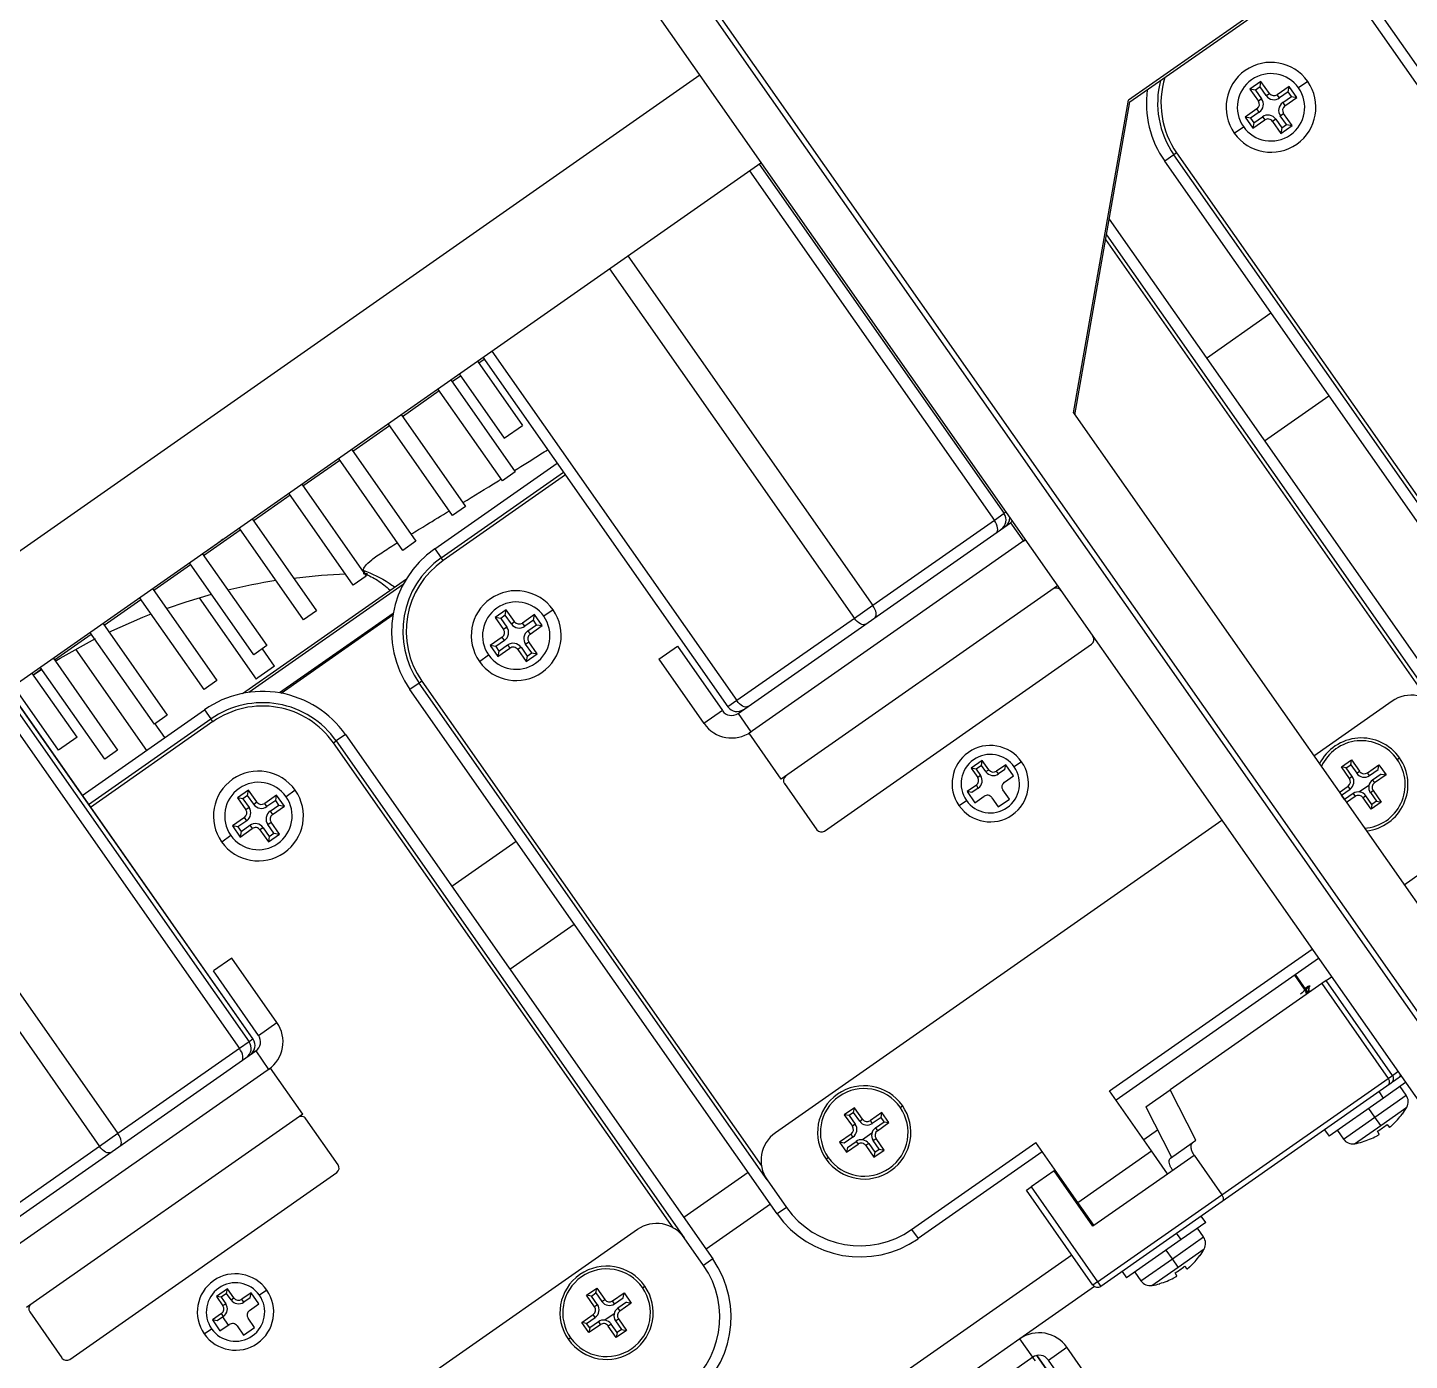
# Model space of a CAD drawing. Header units: millimetres. Extents: x 152904052 to 153933663, y 538271515 to 539240469.
# Drawn here: x 153465504 to 153465627, y 538578748.6 to 538578867.3 of the extents above; entities that cross this region are included whole.
import ezdxf

# ---------------------------------------------------------------- set-up
doc = ezdxf.new("R2010")
doc.units = ezdxf.units.MM
doc.layers.add('POWR', color=5, linetype='Continuous')

msp = doc.modelspace()

# ---------------------------------------------------------------- linework, layer by layer
at = {"layer": 'POWR', "color": 7}
for p, q in [((153465733.09, 538578952.61), (153465602.02, 538578860.84)), ((153465602.14, 538578860.67), (153465733.2, 538578952.45)), ((153465517.86, 538578935.7), (153465704.5, 538578669.15)), ((153465704.91, 538578669.44), (153465518.27, 538578935.99)), ((153465514.59, 538578933.41), (153465701.23, 538578666.86)), ((153465619.99, 538578873.18), (153465633.53, 538578853.85)), ((153465620.78, 538578873.72), (153465634.31, 538578854.39)), ((153465563.86, 538578863.05), (153465441.23, 538578777.18)), ((153465613.8, 538578862.5), (153465612.82, 538578861.81)), ((153465612.82, 538578861.81), (153465613.57, 538578860.74)), ((153465613.31, 538578861.72), (153465612.82, 538578861.81)), ((153465613.72, 538578862.01), (153465613.31, 538578861.72)), ((153465613.31, 538578861.72), (153465613.85, 538578860.94)), ((153465613.72, 538578862.01), (153465613.8, 538578862.5)), ((153465614.26, 538578861.23), (153465613.72, 538578862.01)), ((153465614.55, 538578861.43), (153465613.8, 538578862.5)), ((153465616.31, 538578862.05), (153465615.25, 538578861.31)), ((153465616.22, 538578861.56), (153465615.45, 538578861.02)), ((153465616.22, 538578861.56), (153465616.31, 538578862.05)), ((153465616.51, 538578861.16), (153465616.22, 538578861.56)), ((153465617, 538578861.07), (153465616.31, 538578862.05)), ((153465617.97, 538578862.48), (153465617.15, 538578861.91)), ((153465597.11, 538578832.98), (153465602.02, 538578860.84)), ((153465597.23, 538578832.82), (153465602.14, 538578860.67)), ((153465613.85, 538578860.94), (153465613.57, 538578860.74)), ((153465614.26, 538578861.23), (153465614.55, 538578861.43)), ((153465615.45, 538578861.02), (153465615.25, 538578861.31)), ((153465615.73, 538578860.61), (153465616.51, 538578861.16)), ((153465615.73, 538578860.61), (153465615.93, 538578860.32)), ((153465615.93, 538578860.32), (153465617, 538578861.07)), ((153465616.51, 538578861.16), (153465617, 538578861.07)), ((153465613.44, 538578860.05), (153465612.38, 538578859.3)), ((153465612.38, 538578859.3), (153465613.07, 538578858.32)), ((153465612.87, 538578859.21), (153465612.38, 538578859.3)), ((153465613.65, 538578859.76), (153465612.87, 538578859.21)), ((153465612.87, 538578859.21), (153465613.15, 538578858.81)), ((153465613.15, 538578858.81), (153465613.93, 538578859.35)), ((153465613.65, 538578859.76), (153465613.44, 538578860.05)), ((153465613.93, 538578859.35), (153465614.13, 538578859.06)), ((153465615.12, 538578859.14), (153465614.83, 538578858.94)), ((153465615.12, 538578859.14), (153465615.66, 538578858.36)), ((153465615.52, 538578859.43), (153465615.81, 538578859.63)), ((153465616.07, 538578858.65), (153465615.52, 538578859.43)), ((153465616.56, 538578858.56), (153465615.81, 538578859.63)), ((153465611.41, 538578857.89), (153465612.23, 538578858.46)), ((153465613.07, 538578858.32), (153465614.13, 538578859.06)), ((153465613.15, 538578858.81), (153465613.07, 538578858.32)), ((153465614.83, 538578858.94), (153465615.57, 538578857.87)), ((153465615.57, 538578857.87), (153465616.56, 538578858.56)), ((153465615.66, 538578858.36), (153465615.57, 538578857.87)), ((153465615.66, 538578858.36), (153465616.07, 538578858.65)), ((153465616.07, 538578858.65), (153465616.56, 538578858.56)), ((153465606.05, 538578855.96), (153465605.23, 538578855.39)), ((153465606.29, 538578856.14), (153465606.05, 538578855.96)), ((153465637.02, 538578811.73), (153465606.05, 538578855.96)), ((153465606.29, 538578856.14), (153465636.52, 538578812.97)), ((153465478.01, 538578791.34), (153465569.3, 538578855.26)), ((153465568.27, 538578854.54), (153465590.07, 538578823.41)), ((153465569.13, 538578855.14), (153465590.93, 538578824.01)), ((153465637.92, 538578808.7), (153465605.23, 538578855.39)), ((153465600.3, 538578850.23), (153465632.19, 538578804.68)), ((153465628.65, 538578807.47), (153465599.98, 538578848.42)), ((153465600.05, 538578848.84), (153465629.65, 538578806.57)), ((153465557.46, 538578846.97), (153465579.25, 538578815.84)), ((153465555.82, 538578845.82), (153465577.62, 538578814.69)), ((153465608.96, 538578837.86), (153465614.69, 538578841.88)), ((153465545.35, 538578838.49), (153465567.14, 538578807.36)), ((153465544.07, 538578837.6), (153465548.09, 538578831.86)), ((153465544.19, 538578837.43), (153465544.68, 538578837.78)), ((153465544.56, 538578837.94), (153465566.36, 538578806.81)), ((153465541.7, 538578835.93), (153465547.44, 538578827.74)), ((153465541.81, 538578835.77), (153465542.55, 538578836.29)), ((153465542.44, 538578836.45), (153465546.45, 538578830.72)), ((153465537.39, 538578832.67), (153465540.67, 538578834.97)), ((153465546.29, 538578826.94), (153465540.55, 538578835.13)), ((153465614.12, 538578830.49), (153465619.85, 538578834.5)), ((153465537.28, 538578832.84), (153465543.01, 538578824.65)), ((153465597.11, 538578832.98), (153465677.41, 538578718.3)), ((153465532.97, 538578829.58), (153465536.24, 538578831.87)), ((153465541.86, 538578823.84), (153465536.13, 538578832.03)), ((153465546.45, 538578830.72), (153465548.09, 538578831.86)), ((153465532.85, 538578829.74), (153465538.59, 538578821.55)), ((153465528.54, 538578826.48), (153465531.82, 538578828.77)), ((153465537.44, 538578820.74), (153465531.71, 538578828.94)), ((153465540.27, 538578820.89), (153465551.16, 538578828.52)), ((153465540.84, 538578820.07), (153465551.73, 538578827.7)), ((153465551.91, 538578827.46), (153465541.01, 538578819.83)), ((153465547.44, 538578827.74), (153465546.29, 538578826.94)), ((153465528.43, 538578826.64), (153465534.16, 538578818.45)), ((153465524.12, 538578823.38), (153465527.4, 538578825.68)), ((153465533.02, 538578817.65), (153465527.28, 538578825.84)), ((153465524.01, 538578823.54), (153465529.74, 538578815.35)), ((153465543.01, 538578824.65), (153465541.86, 538578823.84)), ((153465590.93, 538578824.01), (153465590.07, 538578823.41)), ((153465591.1, 538578824.14), (153465590.93, 538578824.01)), ((153465519.7, 538578820.28), (153465522.97, 538578822.58)), ((153465528.59, 538578814.55), (153465522.86, 538578822.74)), ((153465567.26, 538578806.22), (153465591.51, 538578823.2)), ((153465590.07, 538578823.41), (153465579.25, 538578815.84)), ((153465591.51, 538578823.2), (153465592.66, 538578821.56)), ((153465538.59, 538578821.55), (153465537.44, 538578820.74)), ((153465592.82, 538578821.68), (153465568.25, 538578804.47)), ((153465592.66, 538578821.56), (153465592.82, 538578821.68)), ((153465519.58, 538578820.45), (153465525.32, 538578812.26)), ((153465540.27, 538578820.89), (153465540.84, 538578820.07)), ((153465541.01, 538578819.83), (153465540.84, 538578820.07)), ((153465515.27, 538578817.19), (153465518.55, 538578819.48)), ((153465524.17, 538578811.45), (153465518.44, 538578819.64)), ((153465534.09, 538578818.78), (153465533.9, 538578818.97)), ((153465533.91, 538578818.69), (153465534.3, 538578818.69)), ((153465515.16, 538578817.35), (153465520.89, 538578809.16)), ((153465523.17, 538578808), (153465537.75, 538578818.22)), ((153465537.46, 538578817.71), (153465523.74, 538578808.1)), ((153465534.16, 538578818.45), (153465533.02, 538578817.65)), ((153465595.69, 538578817.58), (153465571.11, 538578800.38)), ((153465510.85, 538578814.09), (153465514.13, 538578816.38)), ((153465519.75, 538578808.36), (153465514.01, 538578816.55)), ((153465519.31, 538578816.53), (153465524.38, 538578809.28)), ((153465536.58, 538578815.13), (153465526.46, 538578808.05)), ((153465526.6, 538578808.03), (153465536.55, 538578814.99)), ((153465529.74, 538578815.35), (153465528.59, 538578814.55)), ((153465546.63, 538578815.46), (153465545.65, 538578814.77)), ((153465546.55, 538578814.97), (153465546.14, 538578814.69)), ((153465546.55, 538578814.97), (153465546.63, 538578815.46)), ((153465547.09, 538578814.2), (153465546.55, 538578814.97)), ((153465547.38, 538578814.4), (153465546.63, 538578815.46)), ((153465549.14, 538578815.02), (153465548.08, 538578814.27)), ((153465549.05, 538578814.53), (153465549.14, 538578815.02)), ((153465549.83, 538578814.04), (153465549.14, 538578815.02)), ((153465550.8, 538578815.45), (153465549.98, 538578814.87)), ((153465579.25, 538578815.84), (153465577.62, 538578814.69)), ((153465510.74, 538578814.25), (153465516.47, 538578806.06)), ((153465545.65, 538578814.77), (153465546.4, 538578813.71)), ((153465546.14, 538578814.69), (153465545.65, 538578814.77)), ((153465546.14, 538578814.69), (153465546.68, 538578813.91)), ((153465546.68, 538578813.91), (153465546.4, 538578813.71)), ((153465547.09, 538578814.2), (153465547.38, 538578814.4)), ((153465548.28, 538578813.99), (153465548.08, 538578814.27)), ((153465549.05, 538578814.53), (153465548.28, 538578813.99)), ((153465548.56, 538578813.58), (153465549.34, 538578814.12)), ((153465548.76, 538578813.29), (153465549.83, 538578814.04)), ((153465549.34, 538578814.12), (153465549.05, 538578814.53)), ((153465549.34, 538578814.12), (153465549.83, 538578814.04)), ((153465577.62, 538578814.69), (153465567.14, 538578807.36)), ((153465506.43, 538578810.99), (153465509.7, 538578813.29)), ((153465515.32, 538578805.26), (153465509.59, 538578813.45)), ((153465546.27, 538578813.01), (153465545.21, 538578812.27)), ((153465546.48, 538578812.72), (153465545.7, 538578812.18)), ((153465546.48, 538578812.72), (153465546.27, 538578813.01)), ((153465548.35, 538578812.39), (153465548.64, 538578812.59)), ((153465548.9, 538578811.62), (153465548.35, 538578812.39)), ((153465548.56, 538578813.58), (153465548.76, 538578813.29)), ((153465549.39, 538578811.53), (153465548.64, 538578812.59)), ((153465574.97, 538578795.75), (153465598.72, 538578812.38)), ((153465506.31, 538578811.16), (153465512.05, 538578802.96)), ((153465508.3, 538578811.94), (153465514.61, 538578802.93)), ((153465525.32, 538578812.26), (153465524.17, 538578811.45)), ((153465526.02, 538578810.43), (153465524.93, 538578811.98)), ((153465544.24, 538578810.86), (153465545.06, 538578811.43)), ((153465545.21, 538578812.27), (153465545.9, 538578811.28)), ((153465545.7, 538578812.18), (153465545.21, 538578812.27)), ((153465545.7, 538578812.18), (153465545.98, 538578811.77)), ((153465545.9, 538578811.28), (153465546.96, 538578812.03)), ((153465545.98, 538578811.77), (153465545.9, 538578811.28)), ((153465545.98, 538578811.77), (153465546.76, 538578812.32)), ((153465546.76, 538578812.32), (153465546.96, 538578812.03)), ((153465547.95, 538578812.11), (153465547.66, 538578811.91)), ((153465547.66, 538578811.91), (153465548.4, 538578810.84)), ((153465547.95, 538578812.11), (153465548.49, 538578811.33)), ((153465548.4, 538578810.84), (153465549.39, 538578811.53)), ((153465548.49, 538578811.33), (153465548.4, 538578810.84)), ((153465548.49, 538578811.33), (153465548.9, 538578811.62)), ((153465548.9, 538578811.62), (153465549.39, 538578811.53)), ((153465560.22, 538578811.06), (153465561.86, 538578812.2)), ((153465561.86, 538578812.2), (153465565.87, 538578806.47)), ((153465504.54, 538578809.67), (153465505.28, 538578810.19)), ((153465504.55, 538578809.66), (153465505.31, 538578810.15)), ((153465510.9, 538578802.16), (153465505.17, 538578810.35)), ((153465526.02, 538578810.43), (153465524.54, 538578809.39)), ((153465560.22, 538578811.06), (153465564.23, 538578805.32)), ((153465506.8, 538578802.95), (153465502.79, 538578808.69)), ((153465508.44, 538578804.1), (153465504.43, 538578809.84)), ((153465520.89, 538578809.16), (153465519.75, 538578808.36)), ((153465524.54, 538578809.39), (153465524.38, 538578809.28)), ((153465538.88, 538578808.93), (153465538.06, 538578808.36)), ((153465539.12, 538578809.1), (153465538.88, 538578808.93)), ((153465569.85, 538578764.7), (153465538.88, 538578808.93)), ((153465539.12, 538578809.1), (153465569.35, 538578765.94)), ((153465501.1, 538578807.51), (153465522.9, 538578776.38)), ((153465501.96, 538578808.11), (153465523.76, 538578776.98)), ((153465524.1, 538578777.22), (153465502.3, 538578808.35)), ((153465502.3, 538578808.35), (153465524.09, 538578777.22)), ((153465570.75, 538578761.67), (153465538.06, 538578808.36)), ((153465508.9, 538578798.93), (153465519.79, 538578806.55)), ((153465519.79, 538578806.55), (153465520.36, 538578805.73)), ((153465565.87, 538578806.47), (153465564.23, 538578805.32)), ((153465567.14, 538578807.36), (153465566.36, 538578806.81)), ((153465567.26, 538578806.22), (153465568.41, 538578804.59)), ((153465625.47, 538578807.31), (153465618.51, 538578802.43)), ((153465509.47, 538578798.11), (153465520.36, 538578805.73)), ((153465520.53, 538578805.49), (153465509.64, 538578797.86)), ((153465516.47, 538578806.06), (153465515.32, 538578805.26)), ((153465516.25, 538578804.07), (153465515.39, 538578805.3)), ((153465520.53, 538578805.49), (153465520.36, 538578805.73)), ((153465508.44, 538578804.1), (153465506.8, 538578802.95)), ((153465531.26, 538578803.6), (153465531.5, 538578803.77)), ((153465532.32, 538578804.34), (153465531.5, 538578803.77)), ((153465531.5, 538578803.77), (153465562.48, 538578759.54)), ((153465532.32, 538578804.34), (153465565.02, 538578757.65)), ((153465571.11, 538578800.38), (153465568.25, 538578804.47)), ((153465512.05, 538578802.96), (153465510.9, 538578802.16)), ((153465561.48, 538578760.43), (153465531.26, 538578803.6)), ((153465589, 538578802.03), (153465588.02, 538578801.34)), ((153465588.02, 538578801.34), (153465588.59, 538578800.53)), ((153465588.44, 538578801.27), (153465588.02, 538578801.34)), ((153465588.92, 538578801.6), (153465588.44, 538578801.27)), ((153465588.92, 538578801.6), (153465589, 538578802.03)), ((153465589.32, 538578801.04), (153465588.92, 538578801.6)), ((153465589.57, 538578801.21), (153465589, 538578802.03)), ((153465591.09, 538578801.66), (153465590.27, 538578801.09)), ((153465591.01, 538578801.24), (153465591.09, 538578801.66)), ((153465591.78, 538578800.68), (153465591.09, 538578801.66)), ((153465592.5, 538578801.92), (153465591.84, 538578801.46)), ((153465620.96, 538578801.46), (153465621.86, 538578802.09)), ((153465621.67, 538578800.44), (153465620.96, 538578801.46)), ((153465621.38, 538578801.38), (153465620.96, 538578801.46)), ((153465621.38, 538578801.38), (153465621.78, 538578801.66)), ((153465621.92, 538578800.61), (153465621.38, 538578801.38)), ((153465621.78, 538578801.66), (153465621.86, 538578802.09)), ((153465621.78, 538578801.66), (153465622.32, 538578800.89)), ((153465621.86, 538578802.09), (153465622.57, 538578801.07)), ((153465623.27, 538578800.94), (153465624.29, 538578801.66)), ((153465624.22, 538578801.23), (153465624.29, 538578801.66)), ((153465624.29, 538578801.66), (153465624.93, 538578800.76)), ((153465625.92, 538578802.13), (153465626.13, 538578802.27)), ((153465588.44, 538578801.27), (153465588.84, 538578800.7)), ((153465588.84, 538578800.7), (153465588.59, 538578800.53)), ((153465589.32, 538578801.04), (153465589.57, 538578801.21)), ((153465590.44, 538578800.84), (153465590.27, 538578801.09)), ((153465591.01, 538578801.24), (153465590.44, 538578800.84)), ((153465590.96, 538578800.11), (153465591.78, 538578800.68)), ((153465621.92, 538578800.61), (153465621.67, 538578800.44)), ((153465622.32, 538578800.89), (153465622.57, 538578801.07)), ((153465623.45, 538578800.69), (153465623.27, 538578800.94)), ((153465623.45, 538578800.69), (153465624.22, 538578801.23)), ((153465624.5, 538578800.83), (153465623.73, 538578800.29)), ((153465623.73, 538578800.29), (153465623.9, 538578800.04)), ((153465624.93, 538578800.76), (153465623.9, 538578800.04)), ((153465624.5, 538578800.83), (153465624.93, 538578800.76)), ((153465624.87, 538578800.84), (153465624.79, 538578800.78)), ((153465490.29, 538578799.94), (153465512.08, 538578768.81)), ((153465523.7, 538578799.4), (153465522.71, 538578798.71)), ((153465523.61, 538578798.91), (153465523.2, 538578798.63)), ((153465523.61, 538578798.91), (153465523.7, 538578799.4)), ((153465524.16, 538578798.14), (153465523.61, 538578798.91)), ((153465524.44, 538578798.34), (153465523.7, 538578799.4)), ((153465526.2, 538578798.96), (153465525.14, 538578798.21)), ((153465526.12, 538578798.47), (153465526.2, 538578798.96)), ((153465526.89, 538578797.98), (153465526.2, 538578798.96)), ((153465527.86, 538578799.39), (153465527.04, 538578798.81)), ((153465571.4, 538578799.97), (153465574.27, 538578795.87)), ((153465588.47, 538578799.83), (153465587.65, 538578799.26)), ((153465587.65, 538578799.26), (153465588.34, 538578798.27)), ((153465588.07, 538578799.18), (153465587.65, 538578799.26)), ((153465588.64, 538578799.58), (153465588.07, 538578799.18)), ((153465588.34, 538578798.27), (153465589.15, 538578798.85)), ((153465588.64, 538578799.58), (153465588.47, 538578799.83)), ((153465591.41, 538578798.59), (153465590.83, 538578799.41)), ((153465620.77, 538578799.19), (153465621.55, 538578799.74)), ((153465620.95, 538578798.95), (153465620.94, 538578798.95)), ((153465620.95, 538578798.95), (153465621.73, 538578799.49)), ((153465621.23, 538578798.55), (153465620.95, 538578798.95)), ((153465622.01, 538578799.09), (153465621.23, 538578798.55)), ((153465621.73, 538578799.49), (153465621.55, 538578799.74)), ((153465622.01, 538578799.09), (153465622.18, 538578798.84)), ((153465623.4, 538578799.81), (153465622.57, 538578799.23)), ((153465623.13, 538578798.89), (153465622.88, 538578798.72)), ((153465623.67, 538578798.12), (153465623.13, 538578798.89)), ((153465623.53, 538578799.17), (153465623.78, 538578799.35)), ((153465623.53, 538578799.17), (153465624.07, 538578798.4)), ((153465623.78, 538578799.35), (153465624.5, 538578798.32)), ((153465488.65, 538578798.79), (153465510.45, 538578767.66)), ((153465522.71, 538578798.71), (153465523.46, 538578797.65)), ((153465523.2, 538578798.63), (153465522.71, 538578798.71)), ((153465523.2, 538578798.63), (153465523.75, 538578797.85)), ((153465523.75, 538578797.85), (153465523.46, 538578797.65)), ((153465524.16, 538578798.14), (153465524.44, 538578798.34)), ((153465525.34, 538578797.93), (153465525.14, 538578798.21)), ((153465526.12, 538578798.47), (153465525.34, 538578797.93)), ((153465525.63, 538578797.52), (153465526.4, 538578798.06)), ((153465525.83, 538578797.23), (153465526.89, 538578797.98)), ((153465526.4, 538578798.06), (153465526.12, 538578798.47)), ((153465526.4, 538578798.06), (153465526.89, 538578797.98)), ((153465586.93, 538578798.02), (153465587.58, 538578798.48)), ((153465589.85, 538578798.72), (153465590.42, 538578797.9)), ((153465590.42, 538578797.9), (153465591.41, 538578798.59)), ((153465621.23, 538578798.55), (153465621.23, 538578798.54)), ((153465622.18, 538578798.84), (153465621.4, 538578798.29)), ((153465623.6, 538578797.69), (153465622.88, 538578798.72)), ((153465624.5, 538578798.32), (153465623.6, 538578797.69)), ((153465623.67, 538578798.12), (153465623.6, 538578797.69)), ((153465624.07, 538578798.4), (153465623.67, 538578798.12)), ((153465624.07, 538578798.4), (153465624.5, 538578798.32)), ((153465523.34, 538578796.95), (153465522.27, 538578796.21)), ((153465523.54, 538578796.66), (153465522.76, 538578796.12)), ((153465523.54, 538578796.66), (153465523.34, 538578796.95)), ((153465525.42, 538578796.33), (153465525.71, 538578796.53)), ((153465525.63, 538578797.52), (153465525.83, 538578797.23)), ((153465526.45, 538578795.47), (153465525.71, 538578796.53)), ((153465610.32, 538578796.69), (153465570.59, 538578768.88)), ((153465521.31, 538578794.8), (153465522.13, 538578795.37)), ((153465522.27, 538578796.21), (153465522.96, 538578795.22)), ((153465522.76, 538578796.12), (153465522.27, 538578796.21)), ((153465522.76, 538578796.12), (153465523.05, 538578795.71)), ((153465522.96, 538578795.22), (153465524.03, 538578795.97)), ((153465523.05, 538578795.71), (153465522.96, 538578795.22)), ((153465523.05, 538578795.71), (153465523.82, 538578796.26)), ((153465523.82, 538578796.26), (153465524.03, 538578795.97)), ((153465525.01, 538578796.05), (153465524.72, 538578795.85)), ((153465524.72, 538578795.85), (153465525.47, 538578794.78)), ((153465525.01, 538578796.05), (153465525.55, 538578795.27)), ((153465525.96, 538578795.56), (153465525.42, 538578796.33)), ((153465525.47, 538578794.78), (153465526.45, 538578795.47)), ((153465525.55, 538578795.27), (153465525.47, 538578794.78)), ((153465525.55, 538578795.27), (153465525.96, 538578795.56)), ((153465525.96, 538578795.56), (153465526.45, 538578795.47)), ((153465541.79, 538578790.83), (153465547.52, 538578794.84)), ((153465626.54, 538578790.96), (153465629.4, 538578792.97)), ((153465546.95, 538578783.45), (153465552.68, 538578787.47)), ((153465522.21, 538578784.44), (153465520.57, 538578783.3)), ((153465526.22, 538578778.71), (153465522.21, 538578784.44)), ((153465600.32, 538578772.61), (153465618.35, 538578785.23)), ((153465618.92, 538578784.41), (153465600.9, 538578771.79)), ((153465524.59, 538578777.56), (153465520.57, 538578783.3)), ((153465617.95, 538578781.29), (153465616.8, 538578782.92)), ((153465618.02, 538578781.33), (153465616.87, 538578782.97)), ((153465619.21, 538578782.17), (153465605.71, 538578772.72)), ((153465617.98, 538578781.92), (153465617.75, 538578781.72)), ((153465617.81, 538578781.8), (153465617.98, 538578781.92)), ((153465617.98, 538578781.92), (153465618.16, 538578781.99)), ((153465619.6, 538578782.44), (153465619.21, 538578782.17)), ((153465619.21, 538578782.17), (153465625.12, 538578773.73)), ((153465619.6, 538578782.44), (153465620.07, 538578782.77)), ((153465625.51, 538578774), (153465619.6, 538578782.44)), ((153465625.5, 538578774), (153465619.6, 538578782.44)), ((153465619.6, 538578782.44), (153465619.6, 538578782.44)), ((153465618.26, 538578781.5), (153465618.07, 538578781.51)), ((153465524.59, 538578777.56), (153465526.22, 538578778.71)), ((153465523.76, 538578776.98), (153465522.9, 538578776.38)), ((153465524.09, 538578777.22), (153465523.76, 538578776.98)), ((153465524.1, 538578777.22), (153465524.09, 538578777.22)), ((153465500.09, 538578759.19), (153465524.34, 538578776.17)), ((153465522.9, 538578776.38), (153465512.08, 538578768.81)), ((153465524.34, 538578776.17), (153465525.49, 538578774.53)), ((153465525.65, 538578774.64), (153465501.08, 538578757.44)), ((153465528.52, 538578770.55), (153465525.65, 538578774.64)), ((153465625.51, 538578774), (153465625.97, 538578774.33)), ((153465610.31, 538578763.36), (153465625.12, 538578773.73)), ((153465625.01, 538578773.04), (153465610.35, 538578762.78)), ((153465626.66, 538578773.35), (153465624.71, 538578771.98)), ((153465625.38, 538578773.31), (153465625.01, 538578773.04)), ((153465625.12, 538578773.73), (153465625.5, 538578774)), ((153465625.57, 538578773.44), (153465625.38, 538578773.31)), ((153465625.5, 538578774), (153465625.51, 538578774)), ((153465625.6, 538578773.46), (153465625.56, 538578773.52)), ((153465625.6, 538578773.46), (153465625.57, 538578773.44)), ((153465626.01, 538578773.75), (153465625.6, 538578773.46)), ((153465626.26, 538578773.92), (153465626.01, 538578773.75)), ((153465604.05, 538578767.28), (153465600.32, 538578772.61)), ((153465603.54, 538578771.2), (153465605.71, 538578772.72)), ((153465608, 538578768.22), (153465605.71, 538578772.72)), ((153465624.71, 538578771.98), (153465619.86, 538578768.59)), ((153465623.93, 538578770.28), (153465626.72, 538578772.23)), ((153465624.71, 538578771.98), (153465624.31, 538578772.56)), ((153465626.72, 538578772.23), (153465626.17, 538578773)), ((153465577.62, 538578771.12), (153465576.72, 538578770.49)), ((153465577.55, 538578770.69), (153465577.15, 538578770.41)), ((153465577.55, 538578770.69), (153465577.62, 538578771.12)), ((153465578.09, 538578769.92), (153465577.55, 538578770.69)), ((153465578.34, 538578770.09), (153465577.62, 538578771.12)), ((153465580.06, 538578770.69), (153465579.04, 538578769.97)), ((153465579.99, 538578770.26), (153465580.06, 538578770.69)), ((153465580.69, 538578769.79), (153465580.06, 538578770.69)), ((153465581.69, 538578771.15), (153465581.89, 538578771.3)), ((153465603.54, 538578771.2), (153465605.84, 538578766.7)), ((153465623.93, 538578770.28), (153465623.39, 538578771.05)), ((153465624.45, 538578769.54), (153465626.77, 538578771.17)), ((153465626.37, 538578770.57), (153465626.38, 538578770.55)), ((153465528.52, 538578770.55), (153465503.94, 538578753.34)), ((153465531.67, 538578766.04), (153465528.81, 538578770.14)), ((153465577.15, 538578770.41), (153465576.72, 538578770.49)), ((153465576.72, 538578770.49), (153465577.44, 538578769.46)), ((153465577.15, 538578770.41), (153465577.69, 538578769.64)), ((153465577.69, 538578769.64), (153465577.44, 538578769.46)), ((153465578.09, 538578769.92), (153465578.34, 538578770.09)), ((153465579.21, 538578769.72), (153465579.04, 538578769.97)), ((153465579.99, 538578770.26), (153465579.21, 538578769.72)), ((153465579.49, 538578769.32), (153465580.26, 538578769.86)), ((153465579.67, 538578769.07), (153465580.69, 538578769.79)), ((153465580.26, 538578769.86), (153465579.99, 538578770.26)), ((153465580.26, 538578769.86), (153465580.69, 538578769.79)), ((153465621.14, 538578768.33), (153465623.93, 538578770.28)), ((153465622.12, 538578767.91), (153465624.45, 538578769.54)), ((153465624.45, 538578769.54), (153465623.93, 538578770.28)), ((153465625.02, 538578769.62), (153465625.22, 538578769.38)), ((153465512.08, 538578768.81), (153465510.45, 538578767.66)), ((153465577.32, 538578768.77), (153465576.29, 538578768.05)), ((153465577.49, 538578768.51), (153465576.72, 538578767.97)), ((153465577, 538578767.58), (153465577.77, 538578768.12)), ((153465577.49, 538578768.51), (153465577.32, 538578768.77)), ((153465577.77, 538578768.12), (153465577.95, 538578767.86)), ((153465579.17, 538578768.84), (153465578.33, 538578768.26)), ((153465579.29, 538578768.2), (153465579.54, 538578768.37)), ((153465579.83, 538578767.42), (153465579.29, 538578768.2)), ((153465579.49, 538578769.32), (153465579.67, 538578769.07)), ((153465580.26, 538578767.35), (153465579.54, 538578768.37)), ((153465604.6, 538578769.13), (153465603.36, 538578768.27)), ((153465607.67, 538578767.98), (153465608, 538578768.22)), ((153465619.46, 538578769.16), (153465619.86, 538578768.59)), ((153465620.6, 538578769.1), (153465621.14, 538578768.33)), ((153465624.33, 538578768.76), (153465624.17, 538578769.03)), ((153465510.45, 538578767.66), (153465499.97, 538578760.33)), ((153465576.29, 538578768.05), (153465576.92, 538578767.15)), ((153465576.72, 538578767.97), (153465576.29, 538578768.05)), ((153465576.95, 538578767.29), (153465576.87, 538578767.23)), ((153465576.92, 538578767.15), (153465577.95, 538578767.86)), ((153465577, 538578767.58), (153465576.92, 538578767.15)), ((153465578.9, 538578767.92), (153465578.64, 538578767.74)), ((153465578.64, 538578767.74), (153465579.36, 538578766.72)), ((153465578.9, 538578767.92), (153465579.44, 538578767.15)), ((153465579.36, 538578766.72), (153465580.26, 538578767.35)), ((153465579.44, 538578767.15), (153465579.36, 538578766.72)), ((153465579.44, 538578767.15), (153465579.83, 538578767.42)), ((153465579.83, 538578767.42), (153465580.26, 538578767.35)), ((153465582.71, 538578760.28), (153465593.77, 538578768.02)), ((153465594.34, 538578767.2), (153465583.29, 538578759.46)), ((153465597.5, 538578762.69), (153465593.77, 538578768.02)), ((153465597.5, 538578762.69), (153465604.05, 538578767.28)), ((153465605.49, 538578765.23), (153465604.05, 538578767.28)), ((153465605.49, 538578765.23), (153465607.85, 538578766.89)), ((153465605.75, 538578766.64), (153465607.67, 538578767.98)), ((153465607.85, 538578766.89), (153465610.31, 538578763.36)), ((153465622.83, 538578768.07), (153465622.82, 538578768.09)), ((153465575.3, 538578766.68), (153465575.09, 538578766.54)), ((153465507.8, 538578748.71), (153465531.55, 538578765.35)), ((153465568.17, 538578765.35), (153465562.44, 538578761.34)), ((153465569.85, 538578764.7), (153465571.57, 538578762.24)), ((153465595.39, 538578765.49), (153465593.35, 538578764.06)), ((153465595.39, 538578765.49), (153465595.49, 538578765.56)), ((153465598.84, 538578760.58), (153465595.39, 538578765.49)), ((153465598.93, 538578760.65), (153465605.49, 538578765.23)), ((153465592.94, 538578763.77), (153465593.35, 538578764.06)), ((153465598.84, 538578755.33), (153465592.94, 538578763.77)), ((153465593.35, 538578764.06), (153465599.25, 538578755.62)), ((153465599.25, 538578755.62), (153465610.31, 538578763.36)), ((153465570.15, 538578762.53), (153465564.42, 538578758.51)), ((153465571.57, 538578762.24), (153465570.75, 538578761.67)), ((153465598.93, 538578760.65), (153465597.5, 538578762.69)), ((153465610.35, 538578762.78), (153465599.54, 538578755.21)), ((153465598.6, 538578760.91), (153465598.66, 538578761.03)), ((153465598.66, 538578760.82), (153465598.76, 538578760.89)), ((153465608.89, 538578760.9), (153465606.69, 538578759.37)), ((153465608.89, 538578760.9), (153465608.49, 538578761.47)), ((153465558.3, 538578760.27), (153465503.42, 538578721.84)), ((153465564.2, 538578757.08), (153465562.48, 538578759.54)), ((153465582.71, 538578760.28), (153465583.29, 538578759.46)), ((153465598.84, 538578760.58), (153465598.93, 538578760.65)), ((153465605.91, 538578757.66), (153465608.69, 538578759.61)), ((153465606.69, 538578759.37), (153465606.29, 538578759.94)), ((153465608.69, 538578759.61), (153465608.15, 538578760.39)), ((153465606.69, 538578759.37), (153465601.84, 538578755.97)), ((153465605.91, 538578757.66), (153465605.36, 538578758.44)), ((153465606.42, 538578756.92), (153465608.75, 538578758.55)), ((153465596.98, 538578758), (153465559.49, 538578731.75)), ((153465565.02, 538578757.65), (153465564.2, 538578757.08)), ((153465603.12, 538578755.71), (153465605.91, 538578757.66)), ((153465606.42, 538578756.92), (153465605.91, 538578757.66)), ((153465608.35, 538578757.95), (153465608.36, 538578757.94)), ((153465601.44, 538578756.54), (153465601.84, 538578755.97)), ((153465602.58, 538578756.49), (153465603.12, 538578755.71)), ((153465604.1, 538578755.29), (153465606.42, 538578756.92)), ((153465606.31, 538578756.14), (153465606.15, 538578756.41)), ((153465607, 538578757.01), (153465607.2, 538578756.76)), ((153465521.83, 538578755), (153465520.84, 538578754.31)), ((153465521.75, 538578754.57), (153465521.83, 538578755)), ((153465522.4, 538578754.18), (153465521.83, 538578755)), ((153465523.92, 538578754.63), (153465523.1, 538578754.06)), ((153465523.84, 538578754.2), (153465523.92, 538578754.63)), ((153465524.61, 538578753.65), (153465523.92, 538578754.63)), ((153465525.33, 538578754.88), (153465524.67, 538578754.43)), ((153465553.79, 538578754.43), (153465554.69, 538578755.06)), ((153465554.21, 538578754.35), (153465554.61, 538578754.63)), ((153465554.61, 538578754.63), (153465554.69, 538578755.06)), ((153465554.61, 538578754.63), (153465555.15, 538578753.86)), ((153465554.69, 538578755.06), (153465555.4, 538578754.03)), ((153465556.1, 538578753.91), (153465557.12, 538578754.63)), ((153465557.05, 538578754.2), (153465557.12, 538578754.63)), ((153465557.12, 538578754.63), (153465557.76, 538578753.73)), ((153465558.75, 538578755.09), (153465558.96, 538578755.24)), ((153465598.99, 538578755.19), (153465592.34, 538578750.54)), ((153465599.25, 538578755.62), (153465598.84, 538578755.33)), ((153465599.25, 538578755.62), (153465599.54, 538578755.21)), ((153465604.81, 538578755.45), (153465604.8, 538578755.47)), ((153465521.27, 538578754.24), (153465520.84, 538578754.31)), ((153465520.84, 538578754.31), (153465521.42, 538578753.49)), ((153465521.75, 538578754.57), (153465521.27, 538578754.24)), ((153465521.27, 538578754.24), (153465521.67, 538578753.67)), ((153465521.67, 538578753.67), (153465521.42, 538578753.49)), ((153465522.15, 538578754), (153465521.75, 538578754.57)), ((153465522.15, 538578754), (153465522.4, 538578754.18)), ((153465523.27, 538578753.81), (153465523.1, 538578754.06)), ((153465523.84, 538578754.2), (153465523.27, 538578753.81)), ((153465523.79, 538578753.07), (153465524.61, 538578753.65)), ((153465554.5, 538578753.4), (153465553.79, 538578754.43)), ((153465554.21, 538578754.35), (153465553.79, 538578754.43)), ((153465554.75, 538578753.58), (153465554.21, 538578754.35)), ((153465554.75, 538578753.58), (153465554.5, 538578753.4)), ((153465555.15, 538578753.86), (153465555.4, 538578754.03)), ((153465556.28, 538578753.66), (153465556.1, 538578753.91)), ((153465556.28, 538578753.66), (153465557.05, 538578754.2)), ((153465557.33, 538578753.8), (153465556.56, 538578753.26)), ((153465557.76, 538578753.73), (153465556.73, 538578753.01)), ((153465557.33, 538578753.8), (153465557.76, 538578753.73)), ((153465557.7, 538578753.81), (153465557.62, 538578753.75)), ((153465504.23, 538578752.93), (153465507.1, 538578748.84)), ((153465521.3, 538578752.8), (153465520.48, 538578752.22)), ((153465520.48, 538578752.22), (153465521.16, 538578751.24)), ((153465520.9, 538578752.15), (153465520.48, 538578752.22)), ((153465521.47, 538578752.54), (153465520.9, 538578752.15)), ((153465521.47, 538578752.54), (153465521.3, 538578752.8)), ((153465521.39, 538578752.49), (153465521.9, 538578751.76)), ((153465524.24, 538578751.56), (153465523.66, 538578752.38)), ((153465553.36, 538578751.99), (153465554.38, 538578752.71)), ((153465553.78, 538578751.91), (153465554.56, 538578752.45)), ((153465554.56, 538578752.45), (153465554.38, 538578752.71)), ((153465556.23, 538578752.78), (153465555.4, 538578752.2)), ((153465556.36, 538578752.14), (153465556.61, 538578752.31)), ((153465556.36, 538578752.14), (153465556.9, 538578751.36)), ((153465556.56, 538578753.26), (153465556.73, 538578753.01)), ((153465556.61, 538578752.31), (153465557.33, 538578751.29)), ((153465519.76, 538578750.98), (153465520.41, 538578751.44)), ((153465521.16, 538578751.24), (153465521.98, 538578751.81)), ((153465522.68, 538578751.69), (153465523.25, 538578750.87)), ((153465523.25, 538578750.87), (153465524.24, 538578751.56)), ((153465553.99, 538578751.09), (153465553.36, 538578751.99)), ((153465553.78, 538578751.91), (153465553.36, 538578751.99)), ((153465554.06, 538578751.52), (153465553.78, 538578751.91)), ((153465555.01, 538578751.8), (153465553.99, 538578751.09)), ((153465554.06, 538578751.52), (153465553.99, 538578751.09)), ((153465554.84, 538578752.06), (153465554.06, 538578751.52)), ((153465554.84, 538578752.06), (153465555.01, 538578751.8)), ((153465555.96, 538578751.86), (153465555.71, 538578751.68)), ((153465556.42, 538578750.66), (153465555.71, 538578751.68)), ((153465556.5, 538578751.09), (153465555.96, 538578751.86)), ((153465557.33, 538578751.29), (153465556.42, 538578750.66)), ((153465556.5, 538578751.09), (153465556.42, 538578750.66)), ((153465556.9, 538578751.36), (153465556.5, 538578751.09)), ((153465556.9, 538578751.36), (153465557.33, 538578751.29)), ((153465552.36, 538578750.62), (153465552.16, 538578750.48)), ((153465592.34, 538578750.54), (153465568.09, 538578733.56)), ((153465593.49, 538578748.9), (153465592.34, 538578750.54)), ((153465594.88, 538578748.65), (153465596.52, 538578749.8)), ((153465600.53, 538578744.07), (153465596.52, 538578749.8)), ((153465593.49, 538578748.9), (153465569.24, 538578731.92)), ((153465593.48, 538578748.89), (153465593.7, 538578748.58)), ((153465600.99, 538578738.89), (153465593.86, 538578749.06)), ((153465593.86, 538578749.06), (153465600.98, 538578738.89)), ((153465598.89, 538578742.92), (153465594.88, 538578748.65))]:
    msp.add_line(p, q, dxfattribs=at)
at = {"layer": 'POWR', "color": 7, "flags": 128}
for points in [[(153465590.25, 538578822.32), (153465590.32, 538578822.39), (153465590.36, 538578822.49), (153465590.37, 538578822.61), (153465590.36, 538578822.75), (153465590.32, 538578822.91), (153465590.26, 538578823.08), (153465590.17, 538578823.25), (153465590.07, 538578823.41)], [(153465591.51, 538578823.2), (153465591.66, 538578823.33), (153465591.66, 538578823.33)], [(153465527.7, 538578818.27), (153465530.2, 538578818.53), (153465532.32, 538578818.65)], [(153465516.4, 538578815.58), (153465518.14, 538578816.17), (153465520.4, 538578816.83)], [(153465511.28, 538578813.47), (153465514.28, 538578814.78), (153465515.04, 538578815.08)], [(153465579.44, 538578814.75), (153465579.5, 538578814.82), (153465579.54, 538578814.92), (153465579.56, 538578815.04), (153465579.55, 538578815.18), (153465579.51, 538578815.34), (153465579.44, 538578815.51), (153465579.36, 538578815.68), (153465579.25, 538578815.84)], [(153465578.62, 538578814.18), (153465578.52, 538578814.13), (153465578.41, 538578814.12), (153465578.28, 538578814.15), (153465578.15, 538578814.2), (153465578.01, 538578814.29), (153465577.87, 538578814.4), (153465577.74, 538578814.54), (153465577.62, 538578814.69)], [(153465506.5, 538578810.89), (153465506.93, 538578811.15), (153465510.08, 538578812.88)], [(153465568.14, 538578806.84), (153465568.05, 538578806.8), (153465567.94, 538578806.79), (153465567.81, 538578806.81), (153465567.67, 538578806.87), (153465567.53, 538578806.95), (153465567.39, 538578807.07), (153465567.26, 538578807.21), (153465567.14, 538578807.36)], [(153465523.08, 538578775.29), (153465523.15, 538578775.36), (153465523.19, 538578775.45), (153465523.2, 538578775.58), (153465523.19, 538578775.72), (153465523.15, 538578775.88), (153465523.09, 538578776.05), (153465523, 538578776.21), (153465522.9, 538578776.38)], [(153465512.27, 538578767.72), (153465512.33, 538578767.78), (153465512.37, 538578767.88), (153465512.39, 538578768.01), (153465512.38, 538578768.15), (153465512.34, 538578768.31), (153465512.27, 538578768.47), (153465512.19, 538578768.64), (153465512.08, 538578768.81)], [(153465511.45, 538578767.14), (153465511.35, 538578767.1), (153465511.24, 538578767.09), (153465511.11, 538578767.11), (153465510.98, 538578767.17), (153465510.84, 538578767.26), (153465510.7, 538578767.37), (153465510.57, 538578767.51), (153465510.45, 538578767.66)]]:
    msp.add_lwpolyline(points, dxfattribs=at)
at = {"layer": 'POWR', "color": 7}
for centre, radius, start, end in [((153465614.69, 538578860.19), 4, 35, 215), ((153465612.6, 538578860.55), 7.7, 162.6077, 215), ((153465614.69, 538578860.19), 3, 35, 215), ((153465612.6, 538578860.55), 9, 172.3298, 215), ((153465612.6, 538578860.55), 8, 165.3149, 215), ((153465614.69, 538578860.19), 4, 215, 35), ((153465614.69, 538578860.19), 3, 215, 35), ((153465613.16, 538578860.46), 0.5, 305, 35), ((153465613.16, 538578860.46), 0.851, 305, 35), ((153465614.96, 538578861.72), 0.851, 215, 305), ((153465614.96, 538578861.72), 0.5, 215, 305), ((153465616.22, 538578859.91), 0.851, 125, 215), ((153465616.22, 538578859.91), 0.5, 125, 215), ((153465614.42, 538578858.65), 0.851, 35, 125), ((153465614.42, 538578858.65), 0.5, 35, 125), ((153465590.11, 538578823.44), 1, 305.0109, 35.0109), ((153465590.45, 538578823.68), 1, 305, 357.9683), ((153465590.45, 538578823.68), 1, 305.0035, 358.0471), ((153465545.43, 538578813.52), 9, 125, 215), ((153465545.43, 538578813.52), 8, 125, 215), ((153465545.43, 538578813.52), 7.7, 125, 215), ((153465534.45, 538578764.69), 54, 98.8489, 103.4898), ((153465595.57, 538578816.89), 0.5, 35, 125), ((153465547.52, 538578813.15), 4, 35, 215), ((153465547.52, 538578813.15), 3, 35, 215), ((153465547.52, 538578813.15), 4, 215, 35), ((153465547.52, 538578813.15), 3, 215, 35), ((153465545.99, 538578813.42), 0.5, 305, 35), ((153465545.99, 538578813.42), 0.851, 305, 35), ((153465547.79, 538578814.68), 0.851, 215, 305), ((153465547.79, 538578814.68), 0.5, 215, 305), ((153465547.25, 538578811.62), 0.851, 35, 125), ((153465549.05, 538578812.88), 0.851, 125, 215), ((153465549.05, 538578812.88), 0.5, 125, 215), ((153465598.43, 538578812.79), 0.5, 305, 35), ((153465547.25, 538578811.62), 0.5, 35, 125), ((153465524.95, 538578799.18), 9, 35, 125), ((153465627.19, 538578804.85), 3, 35, 125), ((153465524.95, 538578799.18), 8, 35, 125), ((153465524.95, 538578799.18), 7.7, 35, 125), ((153465566.69, 538578807.04), 1, 215, 305), ((153465567.18, 538578807.39), 1, 215, 305), ((153465566.69, 538578807.04), 3, 215, 305), ((153465622.73, 538578799.89), 4.15, 35, 153.8114), ((153465622.73, 538578799.89), 3.9, 35, 155.8519), ((153465589.71, 538578799.97), 3.4, 35, 215), ((153465589.71, 538578799.97), 2.6, 35, 215), ((153465589.71, 538578799.97), 3.4, 215, 35), ((153465589.71, 538578799.97), 2.6, 215, 35), ((153465622.73, 538578799.89), 3.9, 274.1481, 35), ((153465622.73, 538578799.89), 4.15, 276.1886, 35), ((153465524.58, 538578797.09), 4, 35, 215), ((153465524.58, 538578797.09), 3, 35, 215), ((153465571.81, 538578800.25), 0.5, 125, 215), ((153465588.18, 538578800.24), 0.5, 305, 35), ((153465588.18, 538578800.24), 0.807, 305, 35), ((153465589.98, 538578801.5), 0.807, 215, 305), ((153465589.98, 538578801.5), 0.5, 215, 305), ((153465591.24, 538578799.7), 0.5, 125, 215), ((153465621.26, 538578800.15), 0.5, 305, 35), ((153465621.26, 538578800.15), 0.807, 305, 35), ((153465622.98, 538578801.35), 0.807, 215, 305), ((153465622.98, 538578801.35), 0.5, 215, 305), ((153465624.19, 538578799.63), 0.807, 125, 215), ((153465524.58, 538578797.09), 4, 215, 35), ((153465589.44, 538578798.44), 0.5, 35, 125), ((153465622.47, 538578798.43), 0.807, 35, 125), ((153465622.47, 538578798.43), 0.5, 35, 125), ((153465624.19, 538578799.63), 0.5, 125, 215), ((153465524.58, 538578797.09), 3, 215, 35), ((153465523.05, 538578797.36), 0.5, 305, 35), ((153465523.05, 538578797.36), 0.851, 305, 35), ((153465524.85, 538578798.62), 0.851, 215, 305), ((153465524.85, 538578798.62), 0.5, 215, 305), ((153465524.31, 538578795.56), 0.851, 35, 125), ((153465526.11, 538578796.82), 0.851, 125, 215), ((153465526.11, 538578796.82), 0.5, 125, 215), ((153465524.31, 538578795.56), 0.5, 35, 125), ((153465574.68, 538578796.16), 0.5, 215, 305), ((153465523.77, 538578776.99), 3, 305, 35), ((153465522.94, 538578776.41), 1, 305.0109, 35.0109), ((153465523.28, 538578776.64), 1, 305, 35), ((153465523.28, 538578776.64), 1, 305.0109, 35.0109), ((153465523.77, 538578776.99), 1, 305, 35), ((153465578.49, 538578768.92), 4.15, 35, 215), ((153465625.1, 538578773.72), 0.5, 305, 35), ((153465625.1, 538578773.72), 0.499, 305.07, 35.0698), ((153465625.62, 538578773.54), 0.103, 217.4159, 246.5165), ((153465625.73, 538578774.16), 0.498, 305.0093, 342.6382), ((153465578.49, 538578768.92), 3.9, 35, 215), ((153465625.9, 538578771.65), 1, 330.8721, 35), ((153465578.49, 538578768.92), 4.15, 215, 35), ((153465578.49, 538578768.92), 3.9, 215, 35), ((153465621.07, 538578774.37), 6.52, 312.4848, 324.3917), ((153465621.09, 538578774.33), 6.5, 324.4786, 330.8721), ((153465528.4, 538578769.85), 0.5, 35, 125), ((153465577.03, 538578769.18), 0.5, 305, 35), ((153465577.03, 538578769.18), 0.807, 305, 35), ((153465578.75, 538578770.38), 0.807, 215, 305), ((153465578.75, 538578770.38), 0.5, 215, 305), ((153465620.98, 538578774.49), 6.32, 300.3185, 309.6814), ((153465572.31, 538578766.42), 3, 125, 215), ((153465578.23, 538578767.46), 0.807, 35, 125), ((153465579.95, 538578768.66), 0.807, 125, 215), ((153465579.95, 538578768.66), 0.5, 125, 215), ((153465621.96, 538578768.9), 1, 215, 279.1279), ((153465621.07, 538578774.37), 6.52, 285.6083, 297.5152), ((153465578.23, 538578767.46), 0.5, 35, 125), ((153465621.09, 538578774.33), 6.5, 279.1279, 285.5214), ((153465531.26, 538578765.76), 0.5, 305, 35), ((153465578.12, 538578766.83), 8, 215, 305), ((153465560.02, 538578757.81), 3, 35, 125), ((153465578.12, 538578766.83), 9, 215, 305), ((153465607.87, 538578759.03), 1, 330.8721, 35), ((153465603.07, 538578761.71), 6.5, 324.4786, 330.8721), ((153465557.64, 538578752.49), 8, 305, 35), ((153465557.64, 538578752.49), 9, 305, 35), ((153465603.05, 538578761.75), 6.52, 312.4848, 324.3917), ((153465522.54, 538578752.93), 3.4, 35, 215), ((153465555.56, 538578752.86), 4.15, 35, 215), ((153465555.56, 538578752.86), 3.9, 35, 215), ((153465603.04, 538578761.75), 6.52, 285.6083, 297.5152), ((153465602.96, 538578761.87), 6.32, 300.3185, 309.6814), ((153465522.54, 538578752.93), 3.4, 215, 35), ((153465522.54, 538578752.93), 2.6, 35, 215), ((153465555.56, 538578752.86), 4.15, 215, 35), ((153465555.56, 538578752.86), 3.9, 215, 35), ((153465599.25, 538578755.62), 0.5, 215, 305), ((153465603.94, 538578756.28), 1, 215, 279.1279), ((153465603.07, 538578761.71), 6.5, 279.1279, 285.5214), ((153465504.64, 538578753.22), 0.5, 125, 215), ((153465522.54, 538578752.93), 2.6, 215, 35), ((153465521.01, 538578753.2), 0.5, 305, 35), ((153465521.01, 538578753.2), 0.807, 305, 35), ((153465522.81, 538578754.47), 0.807, 215, 305), ((153465522.81, 538578754.47), 0.5, 215, 305), ((153465554.09, 538578753.12), 0.5, 305, 35), ((153465554.09, 538578753.12), 0.807, 305, 35), ((153465555.81, 538578754.32), 0.807, 215, 305), ((153465555.81, 538578754.32), 0.5, 215, 305), ((153465524.07, 538578752.66), 0.5, 125, 215), ((153465555.3, 538578751.4), 0.807, 35, 125), ((153465557.02, 538578752.6), 0.807, 125, 215), ((153465557.02, 538578752.6), 0.5, 125, 215), ((153465522.27, 538578751.4), 0.5, 35, 125), ((153465555.3, 538578751.4), 0.5, 35, 125), ((153465594.06, 538578748.08), 3, 35, 125), ((153465507.51, 538578749.12), 0.5, 215, 305), ((153465594.06, 538578748.08), 1, 35, 125)]:
    msp.add_arc(centre, radius, start, end, dxfattribs=at)
for points, knots in [([(153465547.37, 538578827.84), (153465548.13, 538578828.32), (153465549.08, 538578828.91), (153465550.12, 538578829.58), (153465550.33, 538578829.71)], [0, 0, 0, 0, 0.807737, 1, 1, 1, 1]), ([(153465542.77, 538578824.99), (153465543.77, 538578825.59), (153465544.84, 538578826.25), (153465546.1, 538578827.04), (153465546.18, 538578827.09)], [0, 0, 0, 0, 0.932568, 1, 1, 1, 1]), ([(153465538.15, 538578822.17), (153465538.6, 538578822.45), (153465539.59, 538578823.05), (153465540.88, 538578823.83), (153465541.57, 538578824.26)], [0, 0, 0, 0, 0.460782, 1, 1, 1, 1]), ([(153465521.44, 538578821.75), (153465521.38, 538578821.7), (153465521.04, 538578821.44), (153465520.49, 538578821.03), (153465519.93, 538578820.64), (153465519.66, 538578820.46), (153465519.6, 538578820.42)], [0, 0, 0, 0, 0.090275, 0.559324, 0.902777, 1, 1, 1, 1]), ([(153465533.9, 538578818.97), (153465533.94, 538578819.08), (153465534.02, 538578819.32), (153465534.61, 538578819.88), (153465535.58, 538578820.57), (153465536.52, 538578821.16), (153465536.95, 538578821.44)], [0, 0, 0, 0, 0.254532, 0.508983, 0.770758, 1, 1, 1, 1]), ([(153465533.9, 538578818.97), (153465534.68, 538578818.65), (153465535.64, 538578818.26), (153465536.54, 538578817.6), (153465536.7, 538578817.48)], [0, 0, 0, 0, 0.823845, 1, 1, 1, 1]), ([(153465534.04, 538578818.68), (153465534.43, 538578818.49), (153465535.28, 538578818.08), (153465535.94, 538578817.51), (153465536.3, 538578817.2)], [0, 0, 0, 0, 0.457647, 1, 1, 1, 1]), ([(153465618.14, 538578781.96), (153465618.14, 538578781.95), (153465618.13, 538578781.92), (153465617.86, 538578781.68), (153465617.5, 538578781.39), (153465617.31, 538578781.24)], [0, 0, 0, 0, 0.212902, 0.581197, 1, 1, 1, 1]), ([(153465618.03, 538578781.57), (153465618.05, 538578781.64), (153465618.1, 538578781.78), (153465618.15, 538578781.91), (153465618.17, 538578781.98)], [0, 0, 0, 0, 0.499894, 1, 1, 1, 1]), ([(153465617.75, 538578781.36), (153465617.84, 538578781.41), (153465618.02, 538578781.5), (153465618.1, 538578781.52), (153465618.08, 538578781.46), (153465617.96, 538578781.35), (153465617.9, 538578781.3)], [0, 0, 0, 0, 0.250129, 0.498928, 0.744653, 1, 1, 1, 1]), ([(153465625.12, 538578773.73), (153465625.14, 538578773.69), (153465625.19, 538578773.61), (153465625.22, 538578773.46), (153465625.2, 538578773.3), (153465625.13, 538578773.15), (153465625.05, 538578773.08), (153465625.01, 538578773.04)], [0, 0, 0, 0, 0.174928, 0.36388, 0.560047, 0.788091, 1, 1, 1, 1]), ([(153465625.22, 538578769.38), (153465625.23, 538578769.38), (153465625.24, 538578769.38), (153465625.3, 538578769.42), (153465625.38, 538578769.48), (153465625.44, 538578769.53), (153465625.47, 538578769.56)], [0, 0, 0, 0, 0.250648, 0.499754, 0.7491, 1, 1, 1, 1]), ([(153465625.47, 538578769.56), (153465625.44, 538578769.53), (153465625.38, 538578769.48), (153465625.3, 538578769.42), (153465625.24, 538578769.38), (153465625.23, 538578769.38), (153465625.22, 538578769.38)], [0, 0, 0, 0, 0.250648, 0.499754, 0.7491, 1, 1, 1, 1]), ([(153465624.08, 538578768.58), (153465624.11, 538578768.6), (153465624.18, 538578768.64), (153465624.27, 538578768.7), (153465624.33, 538578768.74), (153465624.33, 538578768.75), (153465624.33, 538578768.76)], [0, 0, 0, 0, 0.250648, 0.499754, 0.7491, 1, 1, 1, 1]), ([(153465607.67, 538578767.98), (153465607.62, 538578767.93), (153465607.53, 538578767.82), (153465607.55, 538578767.5), (153465607.66, 538578767.17), (153465607.79, 538578766.98), (153465607.85, 538578766.89)], [0, 0, 0, 0, 0.273241, 0.566326, 0.792171, 1, 1, 1, 1]), ([(153465605.93, 538578765.55), (153465605.88, 538578765.63), (153465605.78, 538578765.79), (153465605.67, 538578766.05), (153465605.62, 538578766.3), (153465605.64, 538578766.52), (153465605.72, 538578766.6), (153465605.75, 538578766.64)], [0, 0, 0, 0, 0.174736, 0.363548, 0.559692, 0.78787, 1, 1, 1, 1]), ([(153465610.31, 538578763.36), (153465610.34, 538578763.33), (153465610.39, 538578763.24), (153465610.44, 538578763.11), (153465610.45, 538578762.97), (153465610.43, 538578762.85), (153465610.38, 538578762.81), (153465610.35, 538578762.78)], [0, 0, 0, 0, 0.163518, 0.344285, 0.539301, 0.775308, 1, 1, 1, 1]), ([(153465606.06, 538578755.96), (153465606.09, 538578755.98), (153465606.16, 538578756.02), (153465606.25, 538578756.08), (153465606.3, 538578756.12), (153465606.31, 538578756.13), (153465606.31, 538578756.14)], [0, 0, 0, 0, 0.250648, 0.499754, 0.7491, 1, 1, 1, 1]), ([(153465607.2, 538578756.76), (153465607.2, 538578756.76), (153465607.22, 538578756.76), (153465607.28, 538578756.8), (153465607.36, 538578756.86), (153465607.42, 538578756.91), (153465607.45, 538578756.94)], [0, 0, 0, 0, 0.2506482, 0.4997541, 0.7490998, 1, 1, 1, 1]), ([(153465607.45, 538578756.94), (153465607.42, 538578756.91), (153465607.36, 538578756.86), (153465607.28, 538578756.8), (153465607.22, 538578756.76), (153465607.2, 538578756.76), (153465607.2, 538578756.76)], [0, 0, 0, 0, 0.250648, 0.499754, 0.7491, 1, 1, 1, 1])]:
    msp.add_open_spline(points, degree=3, knots=knots, dxfattribs=at)

doc.saveas('drawing.dxf')
